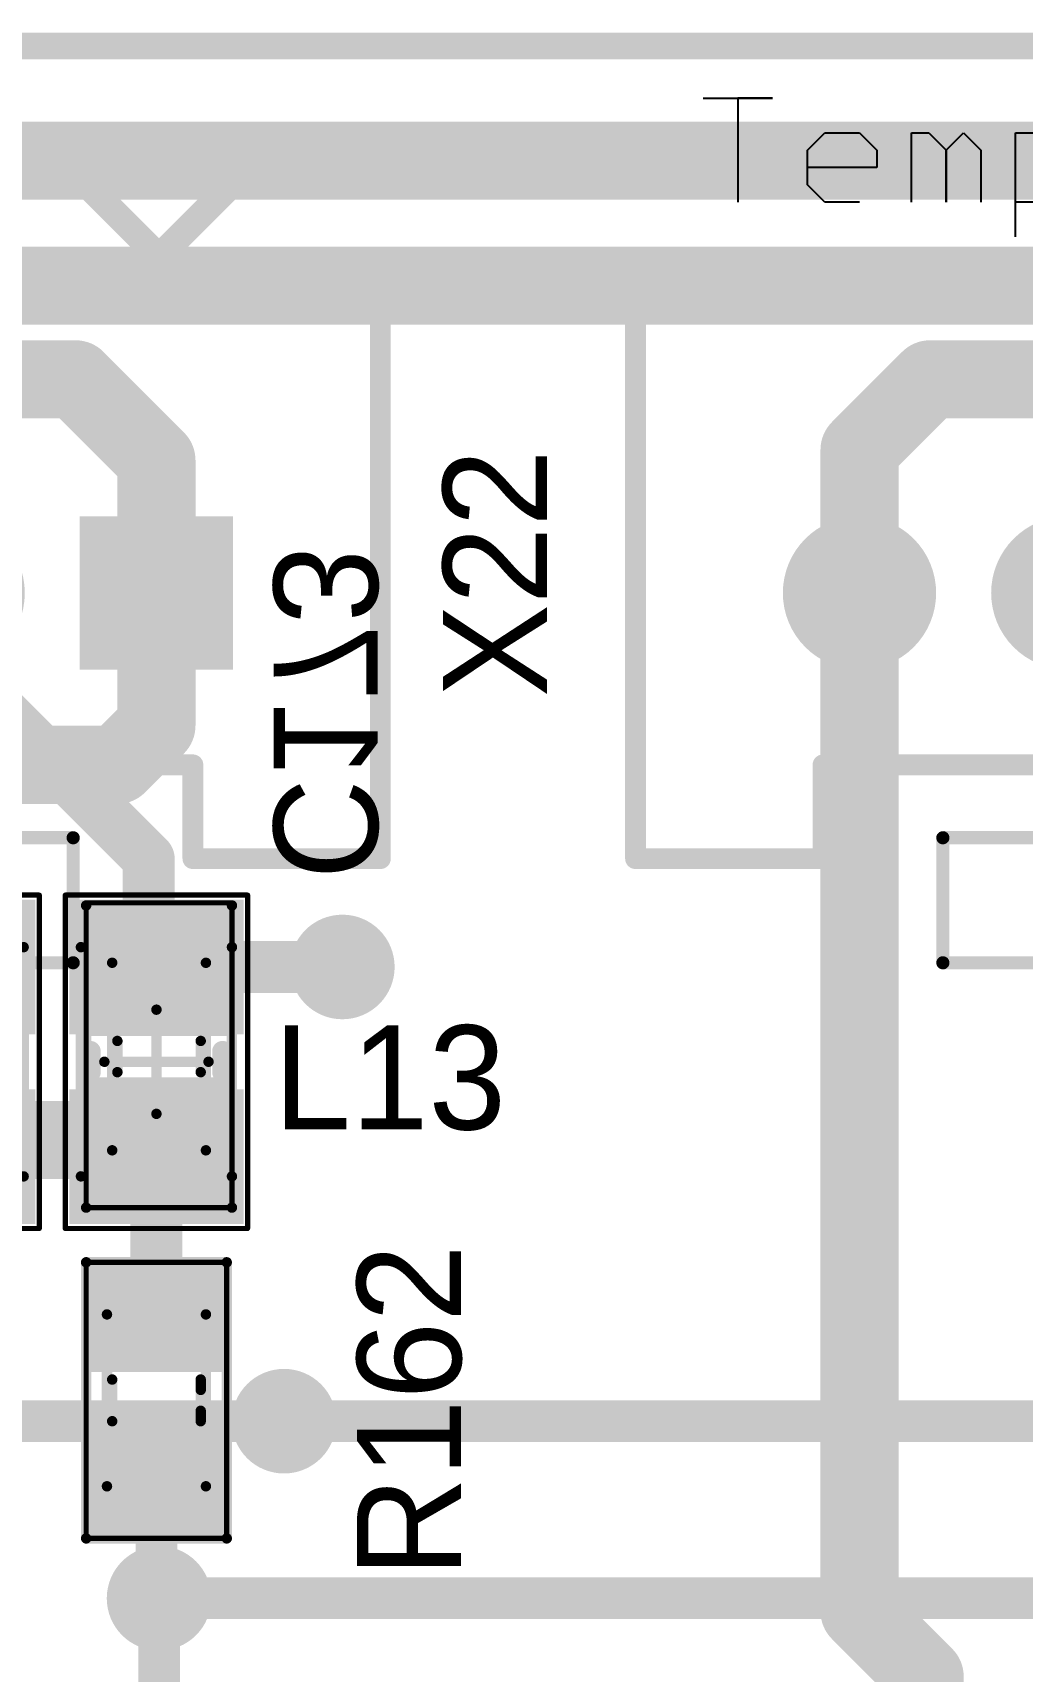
# Model space of a CAD drawing. Header units: millimetres. Extents: x 29 to 180, y 30 to 200.
# Drawn here: x 108.89 to 118.39, y 184.4 to 200.13 of the extents above; entities that cross this region are included whole.
import ezdxf

# ---------------------------------------------------------------- set-up
doc = ezdxf.new("R2010")
doc.units = ezdxf.units.MM
for name, color, linetype in [('BottomLayer', 5, 'Continuous'), ('BottomOverlay', 54, 'Continuous'), ('BottomPaste', 16, 'Continuous'), ('BottomSolder', 6, 'Continuous'), ('Mechanical1', 6, 'Continuous'), ('Mechanical13', 56, 'Continuous'), ('Mechanical15', 56, 'Continuous'), ('MultiLayer', 9, 'Continuous'), ('PadHoleLayer', 156, 'Continuous'), ('TopLayer', 1, 'Continuous'), ('TopOverlay', 2, 'Continuous'), ('TopPaste', 8, 'Continuous'), ('TopSolder', 216, 'Continuous'), ('ViaHoleLayer', 16, 'Continuous')]:
    doc.layers.add(name, color=color, linetype=linetype)

# ---------------------------------------------------------------- blocks, each defined once
blk = doc.blocks.new('35362_0550_130')
at = {"layer": 'BottomLayer', "const_width": 0.61}
for points in [[(-8.305, 0, 1), (-7.695, 0, 1)], [(-6.305, 0, 1), (-5.695, 0, 1)], [(-4.304, 0, 1), (-3.695, 0, 1)], [(-2.305, 0, 1), (-1.695, 0, 1)]]:
    blk.add_lwpolyline(points, format="xyb", close=True, dxfattribs=at)
at = {"layer": 'BottomLayer'}
blk.add_solid([(-0.61, -0.61), (0.61, -0.61), (-0.61, 0.61), (0.61, 0.61)], dxfattribs=at)
at = {"layer": 'BottomSolder', "const_width": 0.736}
for points in [[(-8.368, 0, 1), (-7.632, 0, 1)], [(-6.368, 0, 1), (-5.632, 0, 1)], [(-4.368, 0, 1), (-3.632, 0, 1)], [(-2.368, 0, 1), (-1.632, 0, 1)]]:
    blk.add_lwpolyline(points, format="xyb", close=True, dxfattribs=at)
at = {"layer": 'BottomSolder'}
blk.add_solid([(-0.736, -0.736), (0.736, -0.736), (-0.736, 0.736), (0.736, 0.736)], dxfattribs=at)
at = {"layer": 'PadHoleLayer', "const_width": 0.406}
for points in [[(-8.203, 0, 1), (-7.797, 0, 1)], [(-6.203, 0, 1), (-5.797, 0, 1)], [(-4.203, 0, 1), (-3.796, 0, 1)], [(-2.203, 0, 1), (-1.797, 0, 1)], [(-0.203, 0, 1), (0.203, 0, 1)]]:
    blk.add_lwpolyline(points, format="xyb", close=True, dxfattribs=at)
at = {"layer": 'TopLayer', "const_width": 0.61}
for points in [[(-8.305, 0, 1), (-7.695, 0, 1)], [(-6.305, 0, 1), (-5.695, 0, 1)], [(-4.304, 0, 1), (-3.695, 0, 1)], [(-2.305, 0, 1), (-1.695, 0, 1)]]:
    blk.add_lwpolyline(points, format="xyb", close=True, dxfattribs=at)
at = {"layer": 'TopLayer'}
blk.add_solid([(-0.61, -0.61), (0.61, -0.61), (-0.61, 0.61), (0.61, 0.61)], dxfattribs=at)
at = {"layer": 'TopOverlay'}
for points, const_width in [([(-0.975, 4.225), (1.025, 4.225)], 0.254), ([(-0.975, 4.225), (0.025, 3.225)], 0.254), ([(0.025, 3.225), (1.025, 4.225)], 0.254), ([(-10.15, -2.55), (-10.15, 2.95)], 0.2), ([(-10.15, 2.95), (2.15, 2.95)], 0.2), ([(2.15, -2.55), (2.15, 2.95)], 0.2), ([(-8.35, -1.65), (0.35, -1.65)], 0.2), ([(-8.35, -2.55), (-8.35, -1.65)], 0.2), ([(0.35, -2.55), (0.35, -1.65)], 0.2), ([(-6.05, -1.65), (-1.95, -1.65)], 0.127), ([(-6.05, -2.35), (-6.05, -1.65)], 0.127), ([(-1.95, -2.35), (-1.95, -1.65)], 0.127), ([(-7.2, -3.55), (-7.2, -2.35)], 0.127), ([(-7.2, -2.35), (-0.8, -2.35)], 0.127), ([(-6.05, -2.35), (-1.95, -2.35)], 0.127), ([(-0.8, -3.55), (-0.8, -2.35)], 0.127), ([(-10.15, -2.55), (-8.35, -2.55)], 0.2), ([(0.35, -2.55), (2.15, -2.55)], 0.2), ([(-7.2, -3.55), (-0.8, -3.55)], 0.127)]:
    blk.add_lwpolyline(points, dxfattribs=dict(at, const_width=const_width))
for points, const_width in [([(-1.039, 4.225, 1), (-0.912, 4.225, 1)], 0.127), ([(-1.039, 4.225, 1), (-0.912, 4.225, 1)], 0.127), ([(0.961, 4.225, 1), (1.088, 4.225, 1)], 0.127), ([(0.961, 4.225, 1), (1.088, 4.225, 1)], 0.127), ([(-0.039, 3.225, 1), (0.088, 3.225, 1)], 0.127), ([(-0.039, 3.225, 1), (0.088, 3.225, 1)], 0.127), ([(-10.2, 2.95, 1), (-10.1, 2.95, 1)], 0.0999), ([(-10.2, 2.95, 1), (-10.1, 2.95, 1)], 0.0999), ([(2.1, 2.95, 1), (2.2, 2.95, 1)], 0.0999), ([(2.1, 2.95, 1), (2.2, 2.95, 1)], 0.0999), ([(-8.4, -1.65, 1), (-8.3, -1.65, 1)], 0.0999), ([(-8.4, -1.65, 1), (-8.3, -1.65, 1)], 0.0999), ([(0.3, -1.65, 1), (0.4, -1.65, 1)], 0.0999), ([(0.3, -1.65, 1), (0.4, -1.65, 1)], 0.0999), ([(-6.082, -1.65, 1), (-6.018, -1.65, 1)], 0.0635), ([(-6.082, -1.65, 1), (-6.018, -1.65, 1)], 0.0635), ([(-1.982, -1.65, 1), (-1.918, -1.65, 1)], 0.0635), ([(-1.982, -1.65, 1), (-1.918, -1.65, 1)], 0.0635), ([(-7.231, -2.35, 1), (-7.168, -2.35, 1)], 0.0635), ([(-7.231, -2.35, 1), (-7.168, -2.35, 1)], 0.0635), ([(-6.082, -2.35, 1), (-6.018, -2.35, 1)], 0.0635), ([(-6.082, -2.35, 1), (-6.018, -2.35, 1)], 0.0635), ([(-1.982, -2.35, 1), (-1.918, -2.35, 1)], 0.0635), ([(-1.982, -2.35, 1), (-1.918, -2.35, 1)], 0.0635), ([(-0.831, -2.35, 1), (-0.768, -2.35, 1)], 0.0635), ([(-0.831, -2.35, 1), (-0.768, -2.35, 1)], 0.0635), ([(-10.2, -2.55, 1), (-10.1, -2.55, 1)], 0.0999), ([(-10.2, -2.55, 1), (-10.1, -2.55, 1)], 0.0999), ([(-8.4, -2.55, 1), (-8.3, -2.55, 1)], 0.0999), ([(-8.4, -2.55, 1), (-8.3, -2.55, 1)], 0.0999), ([(0.3, -2.55, 1), (0.4, -2.55, 1)], 0.0999), ([(0.3, -2.55, 1), (0.4, -2.55, 1)], 0.0999), ([(2.1, -2.55, 1), (2.2, -2.55, 1)], 0.0999), ([(2.1, -2.55, 1), (2.2, -2.55, 1)], 0.0999), ([(-7.231, -3.55, 1), (-7.168, -3.55, 1)], 0.0635), ([(-7.231, -3.55, 1), (-7.168, -3.55, 1)], 0.0635), ([(-0.831, -3.55, 1), (-0.768, -3.55, 1)], 0.0635), ([(-0.831, -3.55, 1), (-0.768, -3.55, 1)], 0.0635)]:
    blk.add_lwpolyline(points, format="xyb", close=True, dxfattribs=dict(at, const_width=const_width))
at = {"layer": 'TopSolder', "const_width": 0.736}
for points in [[(-8.368, 0, 1), (-7.632, 0, 1)], [(-6.368, 0, 1), (-5.632, 0, 1)], [(-4.368, 0, 1), (-3.632, 0, 1)], [(-2.368, 0, 1), (-1.632, 0, 1)]]:
    blk.add_lwpolyline(points, format="xyb", close=True, dxfattribs=at)
at = {"layer": 'TopSolder'}
blk.add_solid([(-0.736, -0.736), (0.736, -0.736), (-0.736, 0.736), (0.736, 0.736)], dxfattribs=at)
blk = doc.blocks.new('35362_0550_132')
at = {"layer": 'BottomLayer', "const_width": 0.61}
for points in [[(-8.305, 0, 1), (-7.695, 0, 1)], [(-6.305, 0, 1), (-5.695, 0, 1)], [(-4.304, 0, 1), (-3.695, 0, 1)], [(-2.305, 0, 1), (-1.695, 0, 1)]]:
    blk.add_lwpolyline(points, format="xyb", close=True, dxfattribs=at)
at = {"layer": 'BottomLayer'}
blk.add_solid([(-0.61, -0.61), (0.61, -0.61), (-0.61, 0.61), (0.61, 0.61)], dxfattribs=at)
at = {"layer": 'BottomSolder', "const_width": 0.736}
for points in [[(-8.368, 0, 1), (-7.632, 0, 1)], [(-6.368, 0, 1), (-5.632, 0, 1)], [(-4.368, 0, 1), (-3.632, 0, 1)], [(-2.368, 0, 1), (-1.632, 0, 1)]]:
    blk.add_lwpolyline(points, format="xyb", close=True, dxfattribs=at)
at = {"layer": 'BottomSolder'}
blk.add_solid([(-0.736, -0.736), (0.736, -0.736), (-0.736, 0.736), (0.736, 0.736)], dxfattribs=at)
at = {"layer": 'PadHoleLayer', "const_width": 0.406}
for points in [[(-8.203, 0, 1), (-7.797, 0, 1)], [(-6.203, 0, 1), (-5.797, 0, 1)], [(-4.203, 0, 1), (-3.796, 0, 1)], [(-2.203, 0, 1), (-1.797, 0, 1)], [(-0.203, 0, 1), (0.203, 0, 1)]]:
    blk.add_lwpolyline(points, format="xyb", close=True, dxfattribs=at)
at = {"layer": 'TopLayer', "const_width": 0.61}
for points in [[(-8.305, 0, 1), (-7.695, 0, 1)], [(-6.305, 0, 1), (-5.695, 0, 1)], [(-4.304, 0, 1), (-3.695, 0, 1)], [(-2.305, 0, 1), (-1.695, 0, 1)]]:
    blk.add_lwpolyline(points, format="xyb", close=True, dxfattribs=at)
at = {"layer": 'TopLayer'}
blk.add_solid([(-0.61, -0.61), (0.61, -0.61), (-0.61, 0.61), (0.61, 0.61)], dxfattribs=at)
at = {"layer": 'TopOverlay'}
for points, const_width in [([(-0.975, 4.225), (1.025, 4.225)], 0.254), ([(-0.975, 4.225), (0.025, 3.225)], 0.254), ([(0.025, 3.225), (1.025, 4.225)], 0.254), ([(-10.15, -2.55), (-10.15, 2.95)], 0.2), ([(-10.15, 2.95), (2.15, 2.95)], 0.2), ([(2.15, -2.55), (2.15, 2.95)], 0.2), ([(-8.35, -1.65), (0.35, -1.65)], 0.2), ([(-8.35, -2.55), (-8.35, -1.65)], 0.2), ([(0.35, -2.55), (0.35, -1.65)], 0.2), ([(-6.05, -1.65), (-1.95, -1.65)], 0.127), ([(-6.05, -2.35), (-6.05, -1.65)], 0.127), ([(-1.95, -2.35), (-1.95, -1.65)], 0.127), ([(-7.2, -3.55), (-7.2, -2.35)], 0.127), ([(-7.2, -2.35), (-0.8, -2.35)], 0.127), ([(-6.05, -2.35), (-1.95, -2.35)], 0.127), ([(-0.8, -3.55), (-0.8, -2.35)], 0.127), ([(-10.15, -2.55), (-8.35, -2.55)], 0.2), ([(0.35, -2.55), (2.15, -2.55)], 0.2), ([(-7.2, -3.55), (-0.8, -3.55)], 0.127)]:
    blk.add_lwpolyline(points, dxfattribs=dict(at, const_width=const_width))
for points, const_width in [([(-1.039, 4.225, 1), (-0.912, 4.225, 1)], 0.127), ([(-1.039, 4.225, 1), (-0.912, 4.225, 1)], 0.127), ([(0.961, 4.225, 1), (1.088, 4.225, 1)], 0.127), ([(0.961, 4.225, 1), (1.088, 4.225, 1)], 0.127), ([(-0.039, 3.225, 1), (0.088, 3.225, 1)], 0.127), ([(-0.039, 3.225, 1), (0.088, 3.225, 1)], 0.127), ([(-10.2, 2.95, 1), (-10.1, 2.95, 1)], 0.0999), ([(-10.2, 2.95, 1), (-10.1, 2.95, 1)], 0.0999), ([(2.1, 2.95, 1), (2.2, 2.95, 1)], 0.0999), ([(2.1, 2.95, 1), (2.2, 2.95, 1)], 0.0999), ([(-8.4, -1.65, 1), (-8.3, -1.65, 1)], 0.0999), ([(-8.4, -1.65, 1), (-8.3, -1.65, 1)], 0.0999), ([(0.3, -1.65, 1), (0.4, -1.65, 1)], 0.0999), ([(0.3, -1.65, 1), (0.4, -1.65, 1)], 0.0999), ([(-6.082, -1.65, 1), (-6.018, -1.65, 1)], 0.0635), ([(-6.082, -1.65, 1), (-6.018, -1.65, 1)], 0.0635), ([(-1.982, -1.65, 1), (-1.918, -1.65, 1)], 0.0635), ([(-1.982, -1.65, 1), (-1.918, -1.65, 1)], 0.0635), ([(-7.231, -2.35, 1), (-7.168, -2.35, 1)], 0.0635), ([(-7.231, -2.35, 1), (-7.168, -2.35, 1)], 0.0635), ([(-6.082, -2.35, 1), (-6.018, -2.35, 1)], 0.0635), ([(-6.082, -2.35, 1), (-6.018, -2.35, 1)], 0.0635), ([(-1.982, -2.35, 1), (-1.918, -2.35, 1)], 0.0635), ([(-1.982, -2.35, 1), (-1.918, -2.35, 1)], 0.0635), ([(-0.831, -2.35, 1), (-0.768, -2.35, 1)], 0.0635), ([(-0.831, -2.35, 1), (-0.768, -2.35, 1)], 0.0635), ([(-10.2, -2.55, 1), (-10.1, -2.55, 1)], 0.0999), ([(-10.2, -2.55, 1), (-10.1, -2.55, 1)], 0.0999), ([(-8.4, -2.55, 1), (-8.3, -2.55, 1)], 0.0999), ([(-8.4, -2.55, 1), (-8.3, -2.55, 1)], 0.0999), ([(0.3, -2.55, 1), (0.4, -2.55, 1)], 0.0999), ([(0.3, -2.55, 1), (0.4, -2.55, 1)], 0.0999), ([(2.1, -2.55, 1), (2.2, -2.55, 1)], 0.0999), ([(2.1, -2.55, 1), (2.2, -2.55, 1)], 0.0999), ([(-7.231, -3.55, 1), (-7.168, -3.55, 1)], 0.0635), ([(-7.231, -3.55, 1), (-7.168, -3.55, 1)], 0.0635), ([(-0.831, -3.55, 1), (-0.768, -3.55, 1)], 0.0635), ([(-0.831, -3.55, 1), (-0.768, -3.55, 1)], 0.0635)]:
    blk.add_lwpolyline(points, format="xyb", close=True, dxfattribs=dict(at, const_width=const_width))
at = {"layer": 'TopSolder', "const_width": 0.736}
for points in [[(-8.368, 0, 1), (-7.632, 0, 1)], [(-6.368, 0, 1), (-5.632, 0, 1)], [(-4.368, 0, 1), (-3.632, 0, 1)], [(-2.368, 0, 1), (-1.632, 0, 1)]]:
    blk.add_lwpolyline(points, format="xyb", close=True, dxfattribs=at)
at = {"layer": 'TopSolder'}
blk.add_solid([(-0.736, -0.736), (0.736, -0.736), (-0.736, 0.736), (0.736, 0.736)], dxfattribs=at)
blk = doc.blocks.new('SMD_C_0603_B_364')
at = {"layer": 'BottomLayer'}
for points in [[(-1.3, 0.55), (-1.3, -0.55), (-0.3, 0.55), (-0.3, -0.55)], [(0.3, 0.55), (0.3, -0.55), (1.3, 0.55), (1.3, -0.55)]]:
    blk.add_solid(points, dxfattribs=at)
at = {"layer": 'BottomOverlay', "const_width": 0.1}
for points in [[(-1.45, -0.7), (-1.45, 0.7)], [(1.45, 0.7), (-1.45, 0.7)], [(1.45, -0.7), (1.45, 0.7)], [(0.15, 0.4), (-0.15, 0.4)], [(0.15, -0.4), (-0.15, -0.4)], [(1.45, -0.7), (-1.45, -0.7)]]:
    blk.add_lwpolyline(points, dxfattribs=at)
at = {"layer": 'BottomOverlay', "const_width": 0.05}
for points in [[(-1.475, 0.7, 1), (-1.425, 0.7, 1)], [(-1.475, 0.7, 1), (-1.425, 0.7, 1)], [(1.425, 0.7, 1), (1.475, 0.7, 1)], [(1.425, 0.7, 1), (1.475, 0.7, 1)], [(-0.175, 0.4, 1), (-0.125, 0.4, 1)], [(0.125, 0.4, 1), (0.175, 0.4, 1)], [(-0.175, -0.4, 1), (-0.125, -0.4, 1)], [(0.125, -0.4, 1), (0.175, -0.4, 1)], [(-1.475, -0.7, 1), (-1.425, -0.7, 1)], [(-1.475, -0.7, 1), (-1.425, -0.7, 1)], [(1.425, -0.7, 1), (1.475, -0.7, 1)], [(1.425, -0.7, 1), (1.475, -0.7, 1)]]:
    blk.add_lwpolyline(points, format="xyb", close=True, dxfattribs=at)
at = {"layer": 'BottomPaste'}
for points in [[(-1.3, 0.55), (-1.3, -0.55), (-0.3, 0.55), (-0.3, -0.55)], [(0.3, 0.55), (0.3, -0.55), (1.3, 0.55), (1.3, -0.55)]]:
    blk.add_solid(points, dxfattribs=at)
at = {"layer": 'BottomSolder'}
for points in [[(-1.402, 0.652), (-1.402, -0.652), (-0.198, 0.652), (-0.198, -0.652)], [(0.198, 0.652), (0.198, -0.652), (1.402, 0.652), (1.402, -0.652)]]:
    blk.add_solid(points, dxfattribs=at)
at = {"layer": 'Mechanical13', "const_width": 0.1}
for points in [[(-0.9, -0.45), (-0.9, 0.45)], [(0.9, 0.45), (-0.9, 0.45)], [(0.9, -0.45), (0.9, 0.45)], [(0.9, -0.45), (-0.9, -0.45)]]:
    blk.add_lwpolyline(points, dxfattribs=at)
at = {"layer": 'Mechanical13', "const_width": 0.05}
for points in [[(-0.925, 0.45, 1), (-0.875, 0.45, 1)], [(-0.925, 0.45, 1), (-0.875, 0.45, 1)], [(0.875, 0.45, 1), (0.925, 0.45, 1)], [(0.875, 0.45, 1), (0.925, 0.45, 1)], [(-0.925, -0.45, 1), (-0.875, -0.45, 1)], [(-0.925, -0.45, 1), (-0.875, -0.45, 1)], [(0.875, -0.45, 1), (0.925, -0.45, 1)], [(0.875, -0.45, 1), (0.925, -0.45, 1)]]:
    blk.add_lwpolyline(points, format="xyb", close=True, dxfattribs=at)
at = {"layer": 'Mechanical15', "const_width": 0.05}
for points in [[(-1.475, -0.7), (-1.475, 0.7)], [(1.45, 0.7), (-1.475, 0.7)], [(1.45, -0.7), (1.45, 0.7)], [(1.45, -0.7), (-1.475, -0.7)]]:
    blk.add_lwpolyline(points, dxfattribs=at)
at = {"layer": 'Mechanical15', "const_width": 0.025}
for points in [[(-1.488, 0.7, 1), (-1.463, 0.7, 1)], [(-1.488, 0.7, 1), (-1.463, 0.7, 1)], [(1.438, 0.7, 1), (1.462, 0.7, 1)], [(1.438, 0.7, 1), (1.462, 0.7, 1)], [(-1.488, -0.7, 1), (-1.463, -0.7, 1)], [(-1.488, -0.7, 1), (-1.463, -0.7, 1)], [(1.438, -0.7, 1), (1.462, -0.7, 1)], [(1.438, -0.7, 1), (1.462, -0.7, 1)]]:
    blk.add_lwpolyline(points, format="xyb", close=True, dxfattribs=at)
blk = doc.blocks.new('SMD_L_L2_W1_25_417')
at = {"layer": 'Mechanical13', "const_width": 0.1}
for points in [[(1.1, 0.725), (-1.1, 0.725)], [(-1.1, -0.725), (-1.1, 0.725)], [(1.1, -0.725), (1.1, 0.725)], [(1.1, -0.725), (-1.1, -0.725)]]:
    blk.add_lwpolyline(points, dxfattribs=at)
at = {"layer": 'Mechanical13', "const_width": 0.05}
for points in [[(-1.125, 0.725, 1), (-1.075, 0.725, 1)], [(-1.125, 0.725, 1), (-1.075, 0.725, 1)], [(1.075, 0.725, 1), (1.125, 0.725, 1)], [(1.075, 0.725, 1), (1.125, 0.725, 1)], [(-1.125, -0.725, 1), (-1.075, -0.725, 1)], [(-1.125, -0.725, 1), (-1.075, -0.725, 1)], [(1.075, -0.725, 1), (1.125, -0.725, 1)], [(1.075, -0.725, 1), (1.125, -0.725, 1)]]:
    blk.add_lwpolyline(points, format="xyb", close=True, dxfattribs=at)
at = {"layer": 'Mechanical15'}
for points, const_width in [([(1.6, 0.875), (-1.6, 0.875)], 0.05), ([(-1.6, -0.875), (-1.6, 0.875)], 0.05), ([(1.6, -0.875), (1.6, 0.875)], 0.05), ([(0, -0.5), (0, 0.5)], 0.1), ([(0.5, 0), (-0.5, 0)], 0.1), ([(1.6, -0.875), (-1.6, -0.875)], 0.05)]:
    blk.add_lwpolyline(points, dxfattribs=dict(at, const_width=const_width))
for points, const_width in [([(-1.612, 0.875, 1), (-1.587, 0.875, 1)], 0.025), ([(-1.612, 0.875, 1), (-1.587, 0.875, 1)], 0.025), ([(1.587, 0.875, 1), (1.612, 0.875, 1)], 0.025), ([(1.587, 0.875, 1), (1.612, 0.875, 1)], 0.025), ([(-0.025, 0.5, 1), (0.025, 0.5, 1)], 0.05), ([(-0.525, 0, 1), (-0.475, 0, 1)], 0.05), ([(0.475, 0, 1), (0.525, 0, 1)], 0.05), ([(-0.025, -0.5, 1), (0.025, -0.5, 1)], 0.05), ([(-1.612, -0.875, 1), (-1.587, -0.875, 1)], 0.025), ([(-1.612, -0.875, 1), (-1.587, -0.875, 1)], 0.025), ([(1.587, -0.875, 1), (1.612, -0.875, 1)], 0.025), ([(1.587, -0.875, 1), (1.612, -0.875, 1)], 0.025)]:
    blk.add_lwpolyline(points, format="xyb", close=True, dxfattribs=dict(at, const_width=const_width))
at = {"layer": 'TopLayer'}
for points in [[(-0.365, -0.735), (-0.365, 0.735), (-1.455, -0.735), (-1.455, 0.735)], [(1.455, -0.735), (1.455, 0.735), (0.365, -0.735), (0.365, 0.735)]]:
    blk.add_solid(points, dxfattribs=at)
at = {"layer": 'TopOverlay', "const_width": 0.2}
for points in [[(0.1, 0.635), (-0.1, 0.635)], [(0.1, -0.635), (-0.1, -0.635)]]:
    blk.add_lwpolyline(points, dxfattribs=at)
at = {"layer": 'TopOverlay', "const_width": 0.1}
for points in [[(-0.15, 0.635, 1), (-0.05, 0.635, 1)], [(0.05, 0.635, 1), (0.15, 0.635, 1)], [(-0.15, -0.635, 1), (-0.05, -0.635, 1)], [(0.05, -0.635, 1), (0.15, -0.635, 1)]]:
    blk.add_lwpolyline(points, format="xyb", close=True, dxfattribs=at)
at = {"layer": 'TopPaste'}
for points in [[(-0.365, -0.735), (-0.365, 0.735), (-1.455, -0.735), (-1.455, 0.735)], [(1.455, -0.735), (1.455, 0.735), (0.365, -0.735), (0.365, 0.735)]]:
    blk.add_solid(points, dxfattribs=at)
at = {"layer": 'TopSolder'}
for points in [[(-0.263, -0.837), (-0.263, 0.837), (-1.557, -0.837), (-1.557, 0.837)], [(1.557, -0.837), (1.557, 0.837), (0.263, -0.837), (0.263, 0.837)]]:
    blk.add_solid(points, dxfattribs=at)
blk = doc.blocks.new('SMD_L_L2_W1_25_418')
at = {"layer": 'Mechanical13', "const_width": 0.1}
for points in [[(1.1, 0.725), (-1.1, 0.725)], [(-1.1, -0.725), (-1.1, 0.725)], [(1.1, -0.725), (1.1, 0.725)], [(1.1, -0.725), (-1.1, -0.725)]]:
    blk.add_lwpolyline(points, dxfattribs=at)
at = {"layer": 'Mechanical13', "const_width": 0.05}
for points in [[(-1.125, 0.725, 1), (-1.075, 0.725, 1)], [(-1.125, 0.725, 1), (-1.075, 0.725, 1)], [(1.075, 0.725, 1), (1.125, 0.725, 1)], [(1.075, 0.725, 1), (1.125, 0.725, 1)], [(-1.125, -0.725, 1), (-1.075, -0.725, 1)], [(-1.125, -0.725, 1), (-1.075, -0.725, 1)], [(1.075, -0.725, 1), (1.125, -0.725, 1)], [(1.075, -0.725, 1), (1.125, -0.725, 1)]]:
    blk.add_lwpolyline(points, format="xyb", close=True, dxfattribs=at)
at = {"layer": 'Mechanical15'}
for points, const_width in [([(1.6, 0.875), (-1.6, 0.875)], 0.05), ([(-1.6, -0.875), (-1.6, 0.875)], 0.05), ([(1.6, -0.875), (1.6, 0.875)], 0.05), ([(0, -0.5), (0, 0.5)], 0.1), ([(0.5, 0), (-0.5, 0)], 0.1), ([(1.6, -0.875), (-1.6, -0.875)], 0.05)]:
    blk.add_lwpolyline(points, dxfattribs=dict(at, const_width=const_width))
for points, const_width in [([(-1.612, 0.875, 1), (-1.587, 0.875, 1)], 0.025), ([(-1.612, 0.875, 1), (-1.587, 0.875, 1)], 0.025), ([(1.587, 0.875, 1), (1.612, 0.875, 1)], 0.025), ([(1.587, 0.875, 1), (1.612, 0.875, 1)], 0.025), ([(-0.025, 0.5, 1), (0.025, 0.5, 1)], 0.05), ([(-0.525, 0, 1), (-0.475, 0, 1)], 0.05), ([(0.475, 0, 1), (0.525, 0, 1)], 0.05), ([(-0.025, -0.5, 1), (0.025, -0.5, 1)], 0.05), ([(-1.612, -0.875, 1), (-1.587, -0.875, 1)], 0.025), ([(-1.612, -0.875, 1), (-1.587, -0.875, 1)], 0.025), ([(1.587, -0.875, 1), (1.612, -0.875, 1)], 0.025), ([(1.587, -0.875, 1), (1.612, -0.875, 1)], 0.025)]:
    blk.add_lwpolyline(points, format="xyb", close=True, dxfattribs=dict(at, const_width=const_width))
at = {"layer": 'TopLayer'}
for points in [[(-0.365, -0.735), (-0.365, 0.735), (-1.455, -0.735), (-1.455, 0.735)], [(1.455, -0.735), (1.455, 0.735), (0.365, -0.735), (0.365, 0.735)]]:
    blk.add_solid(points, dxfattribs=at)
at = {"layer": 'TopOverlay', "const_width": 0.2}
for points in [[(0.1, 0.635), (-0.1, 0.635)], [(0.1, -0.635), (-0.1, -0.635)]]:
    blk.add_lwpolyline(points, dxfattribs=at)
at = {"layer": 'TopOverlay', "const_width": 0.1}
for points in [[(-0.15, 0.635, 1), (-0.05, 0.635, 1)], [(0.05, 0.635, 1), (0.15, 0.635, 1)], [(-0.15, -0.635, 1), (-0.05, -0.635, 1)], [(0.05, -0.635, 1), (0.15, -0.635, 1)]]:
    blk.add_lwpolyline(points, format="xyb", close=True, dxfattribs=at)
at = {"layer": 'TopPaste'}
for points in [[(-0.365, -0.735), (-0.365, 0.735), (-1.455, -0.735), (-1.455, 0.735)], [(1.455, -0.735), (1.455, 0.735), (0.365, -0.735), (0.365, 0.735)]]:
    blk.add_solid(points, dxfattribs=at)
at = {"layer": 'TopSolder'}
for points in [[(-0.263, -0.837), (-0.263, 0.837), (-1.557, -0.837), (-1.557, 0.837)], [(1.557, -0.837), (1.557, 0.837), (0.263, -0.837), (0.263, 0.837)]]:
    blk.add_solid(points, dxfattribs=at)
blk = doc.blocks.new('SMD_R_0603_532')
at = {"layer": 'Mechanical13', "const_width": 0.1}
for points in [[(-0.825, -0.475), (-0.825, 0.475)], [(0.825, 0.475), (-0.825, 0.475)], [(0.825, -0.475), (0.825, 0.475)], [(0.825, -0.475), (-0.825, -0.475)]]:
    blk.add_lwpolyline(points, dxfattribs=at)
at = {"layer": 'Mechanical13', "const_width": 0.05}
for points in [[(-0.85, 0.475, 1), (-0.8, 0.475, 1)], [(-0.85, 0.475, 1), (-0.8, 0.475, 1)], [(0.8, 0.475, 1), (0.85, 0.475, 1)], [(0.8, 0.475, 1), (0.85, 0.475, 1)], [(-0.85, -0.475, 1), (-0.8, -0.475, 1)], [(-0.85, -0.475, 1), (-0.8, -0.475, 1)], [(0.8, -0.475, 1), (0.85, -0.475, 1)], [(0.8, -0.475, 1), (0.85, -0.475, 1)]]:
    blk.add_lwpolyline(points, format="xyb", close=True, dxfattribs=at)
at = {"layer": 'Mechanical15', "const_width": 0.05}
for points in [[(-1.325, -0.675), (-1.325, 0.675)], [(1.325, 0.675), (-1.325, 0.675)], [(1.325, -0.675), (1.325, 0.675)], [(1.325, -0.675), (-1.325, -0.675)]]:
    blk.add_lwpolyline(points, dxfattribs=at)
at = {"layer": 'Mechanical15', "const_width": 0.025}
for points in [[(-1.338, 0.675, 1), (-1.313, 0.675, 1)], [(-1.338, 0.675, 1), (-1.313, 0.675, 1)], [(1.313, 0.675, 1), (1.338, 0.675, 1)], [(1.313, 0.675, 1), (1.338, 0.675, 1)], [(-1.338, -0.675, 1), (-1.313, -0.675, 1)], [(-1.338, -0.675, 1), (-1.313, -0.675, 1)], [(1.313, -0.675, 1), (1.338, -0.675, 1)], [(1.313, -0.675, 1), (1.338, -0.675, 1)]]:
    blk.add_lwpolyline(points, format="xyb", close=True, dxfattribs=at)
at = {"layer": 'TopLayer'}
for points in [[(-0.375, -0.525), (-0.375, 0.525), (-1.175, -0.525), (-1.175, 0.525)], [(1.175, -0.525), (1.175, 0.525), (0.375, -0.525), (0.375, 0.525)]]:
    blk.add_solid(points, dxfattribs=at)
at = {"layer": 'TopOverlay', "const_width": 0.1}
for points in [[(1.325, 0.675), (-1.325, 0.675)], [(-1.325, -0.675), (-1.325, 0.675)], [(1.325, -0.675), (1.325, 0.675)], [(-0.1, 0.425), (-0.2, 0.425)], [(0.1, 0.425), (-0.1, 0.425)], [(0.2, 0.425), (0.1, 0.425)], [(0.2, -0.425), (-0.2, -0.425)], [(1.325, -0.675), (-1.325, -0.675)]]:
    blk.add_lwpolyline(points, dxfattribs=at)
at = {"layer": 'TopOverlay', "const_width": 0.05}
for points in [[(-1.35, 0.675, 1), (-1.3, 0.675, 1)], [(-1.35, 0.675, 1), (-1.3, 0.675, 1)], [(1.3, 0.675, 1), (1.35, 0.675, 1)], [(1.3, 0.675, 1), (1.35, 0.675, 1)], [(-0.225, 0.425, 1), (-0.175, 0.425, 1)], [(-0.125, 0.425, 1), (-0.075, 0.425, 1)], [(-0.125, 0.425, 1), (-0.075, 0.425, 1)], [(0.075, 0.425, 1), (0.125, 0.425, 1)], [(0.075, 0.425, 1), (0.125, 0.425, 1)], [(0.175, 0.425, 1), (0.225, 0.425, 1)], [(-0.225, -0.425, 1), (-0.175, -0.425, 1)], [(0.175, -0.425, 1), (0.225, -0.425, 1)], [(-1.35, -0.675, 1), (-1.3, -0.675, 1)], [(-1.35, -0.675, 1), (-1.3, -0.675, 1)], [(1.3, -0.675, 1), (1.35, -0.675, 1)], [(1.3, -0.675, 1), (1.35, -0.675, 1)]]:
    blk.add_lwpolyline(points, format="xyb", close=True, dxfattribs=at)
at = {"layer": 'TopPaste'}
for points in [[(-0.375, -0.525), (-0.375, 0.525), (-1.175, -0.525), (-1.175, 0.525)], [(1.175, -0.525), (1.175, 0.525), (0.375, -0.525), (0.375, 0.525)]]:
    blk.add_solid(points, dxfattribs=at)
at = {"layer": 'TopSolder'}
for points in [[(-0.273, -0.627), (-0.273, 0.627), (-1.277, -0.627), (-1.277, 0.627)], [(1.277, -0.627), (1.277, 0.627), (0.273, -0.627), (0.273, 0.627)]]:
    blk.add_solid(points, dxfattribs=at)

msp = doc.modelspace()

# ---------------------------------------------------------------- linework, layer by layer
at = {"layer": 'BottomLayer'}
for points, const_width in [([(98.4, 198.9), (128.9, 198.9)], 0.75), ([(106.7, 196.8), (109.3, 196.8)], 0.75), ([(109.3, 196.8), (110.075, 196.025)], 0.75), ([(116.825, 196.125), (117.5, 196.8)], 0.75), ([(117.5, 196.8), (120.2, 196.8)], 0.75), ([(116.825, 194.75), (116.825, 196.125)], 0.75), ([(110.075, 194.75), (110.075, 196.025)], 0.75), ([(110.075, 193.475), (110.075, 194.75)], 0.75), ([(109.7, 193.1), (110.075, 193.475)], 0.75), ([(106, 193.1), (109.7, 193.1)], 0.75), ([(110.1, 191.1), (110.16, 191.16)], 0.5), ([(110.16, 191.16), (111.86, 191.16)], 0.5), ([(108.1, 189.5), (110.1, 189.5)], 0.75), ([(108.4, 186.8), (111.3, 186.8)], 0.4), ([(111.3, 186.8), (119.1, 186.8)], 0.4), ([(110.1, 185.1), (119.2, 185.1)], 0.4), ([(110.1, 183.8), (110.1, 185.1)], 0.4)]:
    msp.add_lwpolyline(points, dxfattribs=dict(at, const_width=const_width))
for points, const_width in [([(109.113, 196.8, 1), (109.488, 196.8, 1)], 0.375), ([(109.113, 196.8, 1), (109.488, 196.8, 1)], 0.375), ([(117.313, 196.8, 1), (117.688, 196.8, 1)], 0.375), ([(117.313, 196.8, 1), (117.688, 196.8, 1)], 0.375), ([(116.638, 196.125, 1), (117.013, 196.125, 1)], 0.375), ([(116.638, 196.125, 1), (117.013, 196.125, 1)], 0.375), ([(109.887, 196.025, 1), (110.262, 196.025, 1)], 0.375), ([(109.887, 196.025, 1), (110.262, 196.025, 1)], 0.375), ([(109.887, 194.75, 1), (110.262, 194.75, 1)], 0.375), ([(109.887, 194.75, 1), (110.262, 194.75, 1)], 0.375), ([(116.638, 194.75, 1), (117.013, 194.75, 1)], 0.375), ([(109.887, 193.475, 1), (110.262, 193.475, 1)], 0.375), ([(109.887, 193.475, 1), (110.262, 193.475, 1)], 0.375), ([(109.513, 193.1, 1), (109.888, 193.1, 1)], 0.375), ([(109.513, 193.1, 1), (109.888, 193.1, 1)], 0.375), ([(111.66, 191.16, 1), (112.06, 191.16, 1)], 0.4), ([(110.035, 191.16, 1), (110.285, 191.16, 1)], 0.25), ([(110.035, 191.16, 1), (110.285, 191.16, 1)], 0.25), ([(111.735, 191.16, 1), (111.985, 191.16, 1)], 0.25), ([(109.975, 191.1, 1), (110.225, 191.1, 1)], 0.25), ([(109.913, 189.5, 1), (110.288, 189.5, 1)], 0.375), ([(111.1, 186.8, 1), (111.5, 186.8, 1)], 0.4), ([(111.2, 186.8, 1), (111.4, 186.8, 1)], 0.2), ([(111.2, 186.8, 1), (111.4, 186.8, 1)], 0.2), ([(109.9, 185.1, 1), (110.3, 185.1, 1)], 0.4), ([(110, 185.1, 1), (110.2, 185.1, 1)], 0.2), ([(110, 185.1, 1), (110.2, 185.1, 1)], 0.2)]:
    msp.add_lwpolyline(points, format="xyb", close=True, dxfattribs=dict(at, const_width=const_width))
at = {"layer": 'BottomSolder', "const_width": 0.502}
for points in [[(111.609, 191.16, 1), (112.111, 191.16, 1)], [(111.049, 186.8, 1), (111.551, 186.8, 1)], [(109.849, 185.1, 1), (110.351, 185.1, 1)]]:
    msp.add_lwpolyline(points, format="xyb", close=True, dxfattribs=at)
at = {"layer": 'Mechanical1', "const_width": 0.254}
msp.add_lwpolyline([(30, 200), (180, 200)], dxfattribs=at)
at = {"layer": 'MultiLayer', "const_width": 0.4}
for points in [[(111.66, 191.16, 1), (112.06, 191.16, 1)], [(111.1, 186.8, 1), (111.5, 186.8, 1)], [(109.9, 185.1, 1), (110.3, 185.1, 1)]]:
    msp.add_lwpolyline(points, format="xyb", close=True, dxfattribs=at)
at = {"layer": 'TopLayer'}
for points, const_width in [([(97.3, 198.9), (135.85, 198.9)], 0.75), ([(104.075, 197.7), (145.7, 197.7)], 0.75), ([(116.825, 184.975), (116.825, 194.75)], 0.75), ([(108.075, 194.125), (110, 192.2)], 0.5), ([(110, 191.235), (110, 192.2)], 0.5), ([(110, 191.235), (110.075, 191.16)], 0.5), ([(110.075, 191.16), (111.86, 191.16)], 0.5), ([(111.86, 191.16), (111.9, 191.2)], 0.5), ([(110.075, 187.775), (110.075, 189.34)], 0.5), ([(110.075, 185.025), (110.075, 186.225)], 0.4), ([(110.1, 185), (110.1, 185.1)], 0.4), ([(116.825, 184.975), (117.45, 184.35)], 0.75), ([(110.075, 185.025), (110.1, 185)], 0.4), ([(117.45, 181.8), (117.45, 184.35)], 0.75)]:
    msp.add_lwpolyline(points, dxfattribs=dict(at, const_width=const_width))
for points, const_width in [([(116.638, 194.75, 1), (117.013, 194.75, 1)], 0.375), ([(109.875, 192.2, 1), (110.125, 192.2, 1)], 0.25), ([(109.875, 192.2, 1), (110.125, 192.2, 1)], 0.25), ([(111.66, 191.16, 1), (112.06, 191.16, 1)], 0.4), ([(109.875, 191.235, 1), (110.125, 191.235, 1)], 0.25), ([(109.875, 191.235, 1), (110.125, 191.235, 1)], 0.25), ([(109.95, 191.16, 1), (110.2, 191.16, 1)], 0.25), ([(109.95, 191.16, 1), (110.2, 191.16, 1)], 0.25), ([(111.735, 191.16, 1), (111.985, 191.16, 1)], 0.25), ([(111.735, 191.16, 1), (111.985, 191.16, 1)], 0.25), ([(111.775, 191.2, 1), (112.025, 191.2, 1)], 0.25), ([(109.95, 189.34, 1), (110.2, 189.34, 1)], 0.25), ([(109.95, 187.775, 1), (110.2, 187.775, 1)], 0.25), ([(111.1, 186.8, 1), (111.5, 186.8, 1)], 0.4), ([(109.975, 186.225, 1), (110.175, 186.225, 1)], 0.2), ([(109.9, 185.1, 1), (110.3, 185.1, 1)], 0.4), ([(110, 185.1, 1), (110.2, 185.1, 1)], 0.2), ([(116.638, 184.975, 1), (117.013, 184.975, 1)], 0.375), ([(116.638, 184.975, 1), (117.013, 184.975, 1)], 0.375), ([(109.975, 185.025, 1), (110.175, 185.025, 1)], 0.2), ([(109.975, 185.025, 1), (110.175, 185.025, 1)], 0.2), ([(110, 185, 1), (110.2, 185, 1)], 0.2), ([(110, 185, 1), (110.2, 185, 1)], 0.2), ([(117.263, 184.35, 1), (117.638, 184.35, 1)], 0.375), ([(117.263, 184.35, 1), (117.638, 184.35, 1)], 0.375)]:
    msp.add_lwpolyline(points, format="xyb", close=True, dxfattribs=dict(at, const_width=const_width))
at = {"layer": 'TopOverlay'}
for p, q in [((115.325, 199.5), (115.991, 199.5)), ((115.991, 199.5), (115.658, 199.5)), ((115.658, 199.5), (115.658, 198.5)), ((116.325, 199), (116.491, 199.166)), ((116.491, 199.166), (116.825, 199.166)), ((116.825, 199.166), (116.991, 199)), ((117.324, 198.5), (117.324, 199.166)), ((117.324, 199.166), (117.491, 199.166)), ((117.491, 199.166), (117.658, 199)), ((117.658, 199), (117.824, 199.166)), ((117.824, 199.166), (117.991, 199)), ((118.324, 198.167), (118.324, 199.166)), ((118.324, 199.166), (118.824, 199.166)), ((116.325, 198.667), (116.325, 199)), ((116.991, 199), (116.991, 198.833)), ((117.658, 199), (117.658, 198.5)), ((117.658, 198.5), (117.658, 199)), ((117.991, 199), (117.991, 198.5)), ((116.991, 198.833), (116.325, 198.833)), ((116.491, 198.5), (116.325, 198.667)), ((116.825, 198.5), (116.491, 198.5)), ((118.824, 198.5), (118.324, 198.5))]:
    msp.add_line(p, q, dxfattribs=at)
at = {"layer": 'TopSolder', "const_width": 0.502}
for points in [[(111.609, 191.16, 1), (112.111, 191.16, 1)], [(111.049, 186.8, 1), (111.551, 186.8, 1)], [(109.849, 185.1, 1), (110.351, 185.1, 1)]]:
    msp.add_lwpolyline(points, format="xyb", close=True, dxfattribs=at)
at = {"layer": 'ViaHoleLayer', "const_width": 0.25}
for points in [[(111.735, 191.16, 1), (111.985, 191.16, 1)], [(111.175, 186.8, 1), (111.425, 186.8, 1)], [(109.975, 185.1, 1), (110.225, 185.1, 1)]]:
    msp.add_lwpolyline(points, format="xyb", close=True, dxfattribs=at)

# ---------------------------------------------------------------- block references
for name, p, rotation in [('35362_0550_132', (110.075, 194.75), 360), ('35362_0550_130', (124.825, 194.75), 360), ('SMD_L_L2_W1_25_418', (108.075, 190.25), 270), ('SMD_L_L2_W1_25_417', (110.075, 190.25), 270), ('SMD_C_0603_B_364', (110.1, 190.3), 270), ('SMD_R_0603_532', (110.075, 187), 270)]:
    msp.add_blockref(name, p, dxfattribs=dict(rotation=rotation))

# ---------------------------------------------------------------- texts
at = {"layer": 'BottomOverlay', "text_generation_flag": 2}
msp.add_text('C173', height=1, rotation=270, dxfattribs=at).set_placement((111.2, 192))
at = {"layer": 'TopOverlay'}
for s, p in [('X22', (113.825, 193.75)), ('R162', (113, 185.3))]:
    msp.add_text(s, height=1, rotation=90, dxfattribs=at).set_placement(p)
msp.add_text('L13', height=1, dxfattribs=at).set_placement((111.2, 189.6))

doc.saveas('drawing.dxf')
